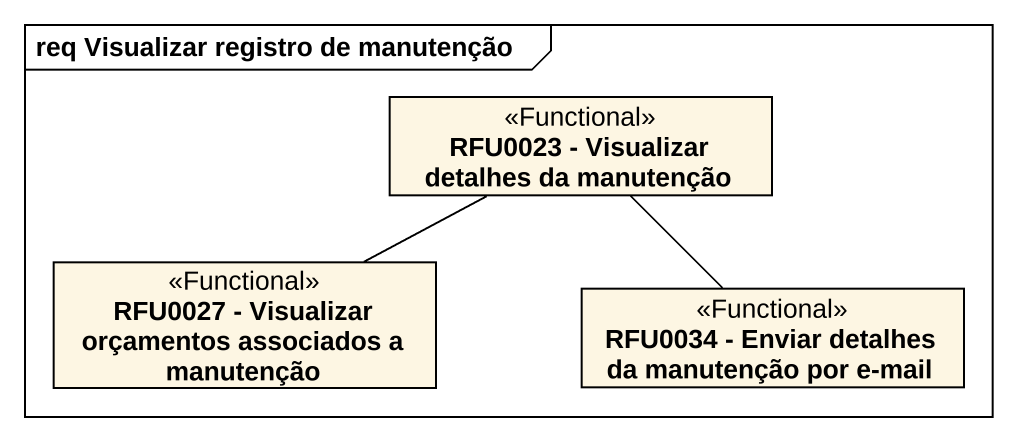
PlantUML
@startuml
mainframe req Visualizar registro de manutenção
hide circle
hide empty members
class "RFU0023 - Visualizar detalhes da manutenção" as RFU0023_Visualizar_detalhes <<Functional>>
class "RFU0027 - Visualizar orçamentos associados a manutenção" as RFU0027_Visualizar <<Functional>>
class "RFU0034 - Enviar detalhes da manutenção por e-mail" as RFU0034_Enviar_detalhes_da <<Functional>>
RFU0027_Visualizar -right- RFU0023_Visualizar_detalhes
RFU0034_Enviar_detalhes_da -up- RFU0023_Visualizar_detalhes
@enduml
